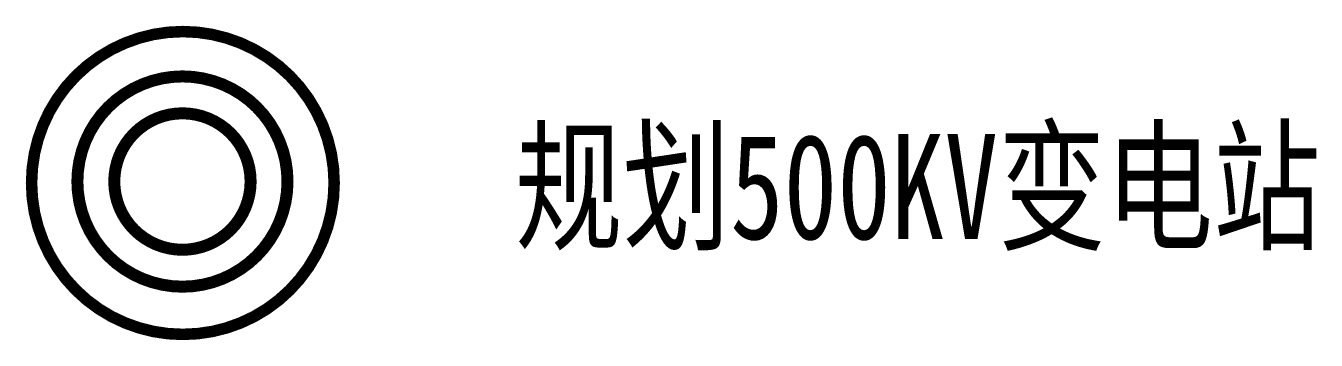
# Model space of a CAD drawing. Header units: millimetres. Extents: x -5.2 to 37.8, y -5.3 to 5.2.
import ezdxf

# ---------------------------------------------------------------- set-up
doc = ezdxf.new("R2010")
doc.units = ezdxf.units.MM
doc.linetypes.add('CONTINOUS', pattern=[0])
doc.layers.add('设施图块', color=7, linetype='Continuous')
doc.styles.add('设施块标注', font='SIMFANG.TTF', dxfattribs={"width": 0.75})

msp = doc.modelspace()

# ---------------------------------------------------------------- linework, layer by layer
at = {"layer": '设施图块', "color": 5}
for points, const_width in [([(-5.026, -0.048, 1), (5.054, -0.048, 1)], 0.384), ([(-3.5, 0, 1), (3.5, 0, 1)], 0.4), ([(-2.271, 0, 1), (2.271, 0, 1)], 0.4)]:
    msp.add_lwpolyline(points, format="xyb", close=True, dxfattribs=dict(at, const_width=const_width))

# ---------------------------------------------------------------- texts
at = {"layer": '设施图块', "linetype": 'CONTINOUS', "style": '设施块标注', "width": 0.75}
msp.add_attdef('规划500KV变电站', (11.082, -1.916), '规划500kV变电站', height=3.5, dxfattribs=at)

doc.saveas('drawing.dxf')
